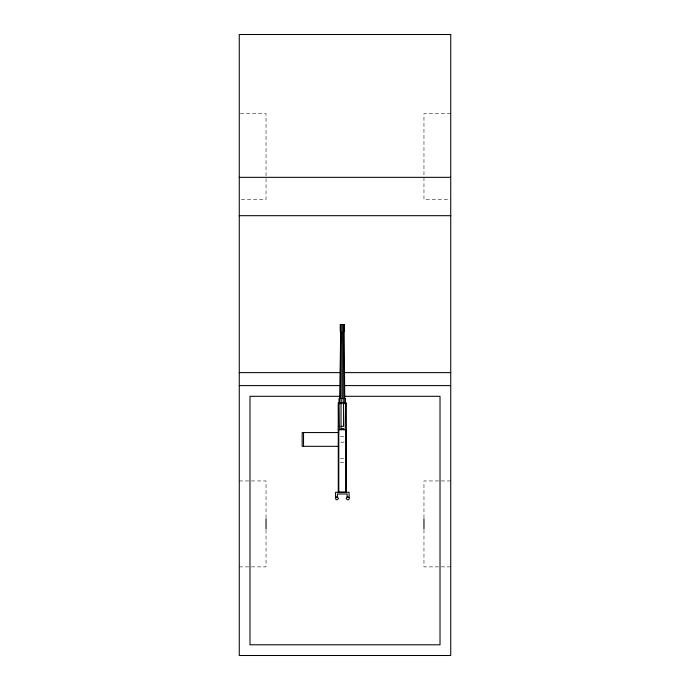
<?xml version="1.0" encoding="UTF-8"?>
<svg xmlns="http://www.w3.org/2000/svg" width="690" height="690" viewBox="0 0 690 690"><rect width="100%" height="100%" fill="white"/><g stroke="black" fill="none" stroke-linecap="round" stroke-linejoin="round"><path stroke-width="0.52" stroke-dasharray="3.45 2.59" d="M340.437 436.761L342.3 436.158L344.155 436.761M344.155 441.876L342.3 442.48L340.437 441.876M240.344 113.643L266.038 113.643L266.038 199.565L239.266 199.565M450.734 113.643L423.962 113.643L423.962 199.565L450.734 199.565M340.282 458.289L344.31 458.289M340.282 462.714L344.31 462.714M239.266 480.947L266.038 480.947L266.038 518.854M450.734 480.947L423.962 480.947L423.962 518.854M239.266 566.87L266.038 566.87L266.038 529.972M450.734 566.87L423.962 566.87L423.962 529.972"/><path stroke-width="1.03" d="M339.031 403.736L339.031 398.51L345.362 398.51L345.362 403.736M342.309 398.44L342.335 332.14M340.903 398.44L341.248 332.14M340.11 398.44L340.515 348.174M340.55 342.827L340.636 332.14M340.601 332.14L339.998 403.736M239.266 177.339L450.734 177.339M239.266 215.685L450.734 215.685M340.386 324.507L340.386 331.683L340.334 324.507L344.457 324.507L344.457 331.683M239.266 372.626L340.17 372.626M344.465 372.626L450.734 372.626M239.266 385.598L340.17 385.598M344.465 385.598L450.734 385.598M340.17 396.302L249.978 396.302L249.978 644.796L440.022 644.796L440.022 396.302L344.465 396.302M341.032 426.325L343.551 426.325L343.551 402.848M341.032 428.619L343.551 428.619L343.551 429.715M338.618 432.561L302.168 432.561L302.168 446.318L338.618 446.318M344.155 332.14L344.733 398.44M343.447 332.14L343.758 403.736M423.962 518.854L423.962 528.963M346.32 429.697L346.32 492.22L338.272 492.22L338.272 429.697M345.75 429.697L345.75 492.22M345.578 402.848L345.173 429.715M345.121 398.51L345.121 403.736M343.594 324.507L343.594 331.683M342.326 324.507L342.326 331.683M341.8 398.51L341.8 403.736M341.076 324.507L341.076 331.683M341.032 402.848L341.032 429.715M339.402 429.715L339.014 402.848M338.799 429.697L338.799 492.22M303.531 432.561L303.531 446.318M266.038 518.854L266.038 528.963M338.221 426.325L338.221 429.715L346.363 429.715L346.354 402.848L338.221 402.848L338.221 426.325M335.556 497.533L335.909 499.517L336.918 499.888L338.462 498.585L337.453 496.843L335.556 497.533L335.556 492.263L349.037 492.263L349.226 498.585L348.692 499.517L347.682 499.888L346.139 498.585L347.148 496.843L349.037 497.533L347.148 496.843L347.148 493.988L337.453 493.988L337.453 496.843L335.556 497.533M450.734 34.5L239.266 34.5L239.266 655.5L450.734 655.5L450.734 34.5"/></g></svg>
